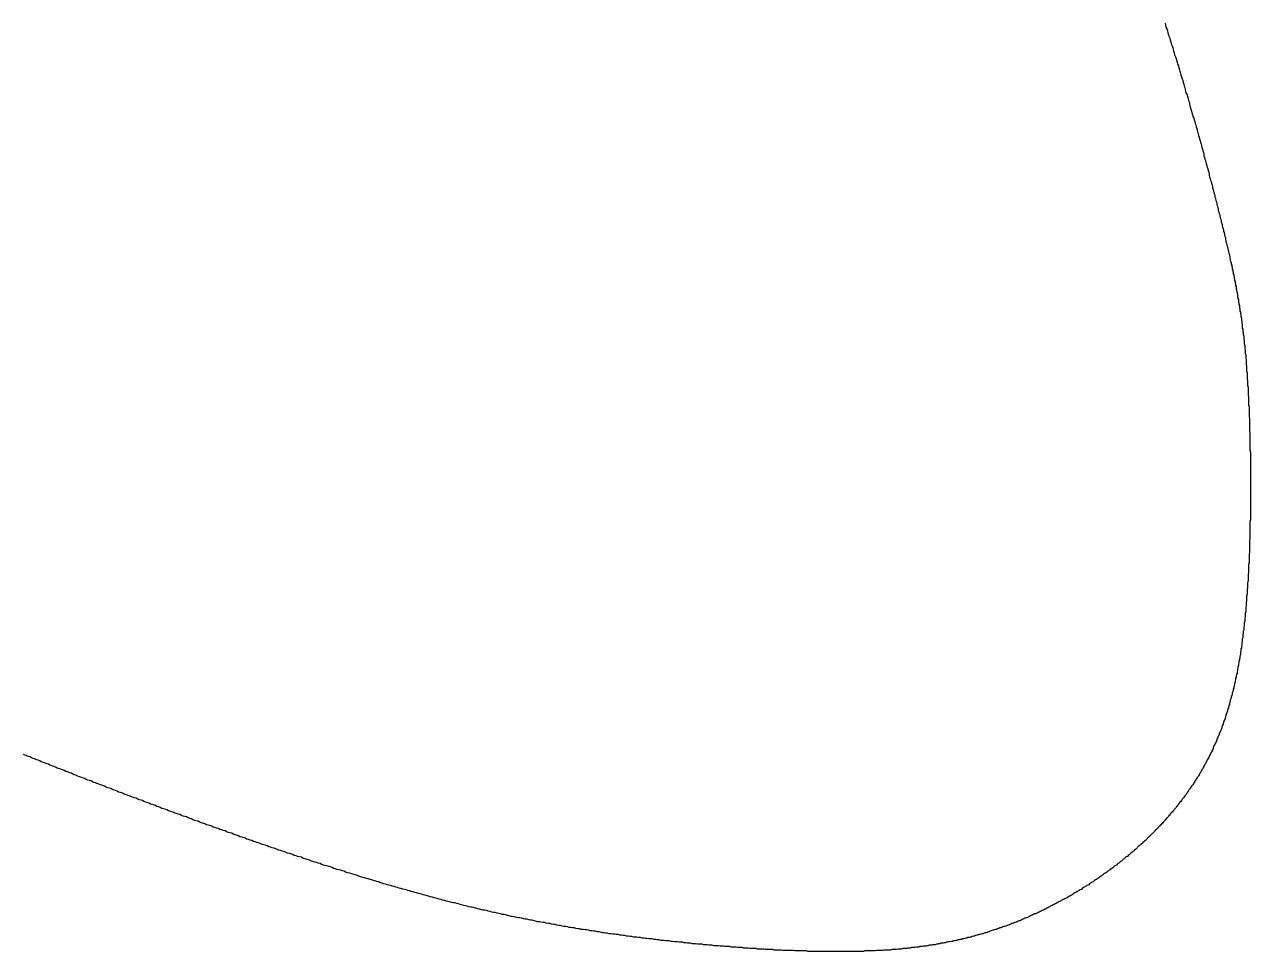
# Model space of a CAD drawing. Header units: millimetres. Extents: x 111 to 2999, y 81 to 1941.
# Drawn here: x 1032.48 to 1058.02, y 560.44 to 579.75 of the extents above; entities that cross this region are included whole.
import ezdxf

# ---------------------------------------------------------------- set-up
doc = ezdxf.new("R2010")
doc.units = ezdxf.units.MM

msp = doc.modelspace()

# ---------------------------------------------------------------- linework, layer by layer
msp.add_polyline3d([(1056.24, 579.773, 0), (1056.25, 579.733, 0), (1056.26, 579.693, 0), (1056.28, 579.653, 0), (1056.29, 579.613, 0), (1056.3, 579.573, 0), (1056.31, 579.533, 0), (1056.32, 579.503, 0), (1056.34, 579.463, 0), (1056.35, 579.423, 0), (1056.36, 579.383, 0), (1056.37, 579.343, 0), (1056.39, 579.303, 0), (1056.4, 579.263, 0), (1056.41, 579.233, 0), (1056.42, 579.193, 0), (1056.43, 579.153, 0), (1056.44, 579.113, 0), (1056.46, 579.073, 0), (1056.47, 579.033, 0), (1056.48, 579.003, 0), (1056.49, 578.963, 0), (1056.5, 578.923, 0), (1056.52, 578.883, 0), (1056.53, 578.843, 0), (1056.54, 578.803, 0), (1056.55, 578.773, 0), (1056.56, 578.733, 0), (1056.57, 578.693, 0), (1056.58, 578.653, 0), (1056.6, 578.613, 0), (1056.61, 578.583, 0), (1056.62, 578.543, 0), (1056.63, 578.503, 0), (1056.64, 578.463, 0), (1056.65, 578.433, 0), (1056.66, 578.393, 0), (1056.67, 578.353, 0), (1056.68, 578.313, 0), (1056.7, 578.283, 0), (1056.71, 578.243, 0), (1056.72, 578.203, 0), (1056.73, 578.163, 0), (1056.74, 578.133, 0), (1056.75, 578.093, 0), (1056.76, 578.053, 0), (1056.77, 578.013, 0), (1056.78, 577.983, 0), (1056.79, 577.943, 0), (1056.8, 577.903, 0), (1056.81, 577.873, 0), (1056.82, 577.833, 0), (1056.84, 577.793, 0), (1056.85, 577.763, 0), (1056.86, 577.723, 0), (1056.87, 577.683, 0), (1056.88, 577.653, 0), (1056.89, 577.613, 0), (1056.9, 577.583, 0), (1056.91, 577.543, 0), (1056.92, 577.503, 0), (1056.93, 577.473, 0), (1056.94, 577.433, 0), (1056.95, 577.403, 0), (1056.96, 577.363, 0), (1056.97, 577.323, 0), (1056.98, 577.293, 0), (1056.99, 577.253, 0), (1057, 577.223, 0), (1057.01, 577.183, 0), (1057.02, 577.153, 0), (1057.03, 577.113, 0), (1057.04, 577.083, 0), (1057.05, 577.043, 0), (1057.05, 577.013, 0), (1057.06, 576.973, 0), (1057.07, 576.943, 0), (1057.08, 576.913, 0), (1057.09, 576.873, 0), (1057.1, 576.843, 0), (1057.11, 576.803, 0), (1057.12, 576.773, 0), (1057.13, 576.743, 0), (1057.14, 576.703, 0), (1057.15, 576.673, 0), (1057.16, 576.633, 0), (1057.16, 576.603, 0), (1057.17, 576.573, 0), (1057.18, 576.533, 0), (1057.19, 576.503, 0), (1057.2, 576.473, 0), (1057.21, 576.443, 0), (1057.22, 576.403, 0), (1057.23, 576.373, 0), (1057.23, 576.343, 0), (1057.24, 576.313, 0), (1057.25, 576.273, 0), (1057.26, 576.243, 0), (1057.27, 576.213, 0), (1057.28, 576.183, 0), (1057.28, 576.153, 0), (1057.29, 576.123, 0), (1057.3, 576.083, 0), (1057.31, 576.053, 0), (1057.32, 576.023, 0), (1057.32, 575.993, 0), (1057.33, 575.963, 0), (1057.34, 575.933, 0), (1057.35, 575.903, 0), (1057.35, 575.873, 0), (1057.36, 575.843, 0), (1057.37, 575.813, 0), (1057.38, 575.783, 0), (1057.38, 575.753, 0), (1057.39, 575.723, 0), (1057.4, 575.693, 0), (1057.41, 575.663, 0), (1057.41, 575.633, 0), (1057.42, 575.603, 0), (1057.43, 575.583, 0), (1057.43, 575.553, 0), (1057.44, 575.523, 0), (1057.45, 575.493, 0), (1057.46, 575.463, 0), (1057.46, 575.433, 0), (1057.47, 575.413, 0), (1057.48, 575.383, 0), (1057.48, 575.353, 0), (1057.49, 575.323, 0), (1057.5, 575.303, 0), (1057.5, 575.273, 0), (1057.51, 575.243, 0), (1057.51, 575.223, 0), (1057.52, 575.193, 0), (1057.53, 575.163, 0), (1057.53, 575.143, 0), (1057.54, 575.113, 0), (1057.55, 575.083, 0), (1057.55, 575.063, 0), (1057.56, 575.033, 0), (1057.56, 575.013, 0), (1057.57, 574.983, 0), (1057.58, 574.953, 0), (1057.58, 574.933, 0), (1057.59, 574.903, 0), (1057.59, 574.883, 0), (1057.6, 574.853, 0), (1057.6, 574.833, 0), (1057.61, 574.803, 0), (1057.62, 574.783, 0), (1057.62, 574.753, 0), (1057.63, 574.733, 0), (1057.63, 574.703, 0), (1057.64, 574.683, 0), (1057.64, 574.653, 0), (1057.65, 574.633, 0), (1057.65, 574.603, 0), (1057.66, 574.583, 0), (1057.66, 574.553, 0), (1057.67, 574.533, 0), (1057.67, 574.513, 0), (1057.68, 574.483, 0), (1057.68, 574.463, 0), (1057.69, 574.433, 0), (1057.69, 574.413, 0), (1057.7, 574.393, 0), (1057.7, 574.363, 0), (1057.71, 574.343, 0), (1057.71, 574.313, 0), (1057.72, 574.293, 0), (1057.72, 574.273, 0), (1057.72, 574.243, 0), (1057.73, 574.223, 0), (1057.73, 574.203, 0), (1057.74, 574.173, 0), (1057.74, 574.153, 0), (1057.75, 574.133, 0), (1057.75, 574.103, 0), (1057.75, 574.083, 0), (1057.76, 574.063, 0), (1057.76, 574.033, 0), (1057.77, 574.013, 0), (1057.77, 573.983, 0), (1057.77, 573.963, 0), (1057.78, 573.943, 0), (1057.78, 573.913, 0), (1057.79, 573.893, 0), (1057.79, 573.873, 0), (1057.79, 573.843, 0), (1057.8, 573.823, 0), (1057.8, 573.803, 0), (1057.8, 573.773, 0), (1057.81, 573.753, 0), (1057.81, 573.733, 0), (1057.82, 573.703, 0), (1057.82, 573.683, 0), (1057.82, 573.663, 0), (1057.83, 573.633, 0), (1057.83, 573.613, 0), (1057.83, 573.593, 0), (1057.84, 573.563, 0), (1057.84, 573.543, 0), (1057.84, 573.523, 0), (1057.85, 573.493, 0), (1057.85, 573.473, 0), (1057.85, 573.453, 0), (1057.85, 573.423, 0), (1057.86, 573.403, 0), (1057.86, 573.373, 0), (1057.86, 573.353, 0), (1057.87, 573.333, 0), (1057.87, 573.303, 0), (1057.87, 573.283, 0), (1057.88, 573.263, 0), (1057.88, 573.233, 0), (1057.88, 573.213, 0), (1057.88, 573.183, 0), (1057.89, 573.163, 0), (1057.89, 573.133, 0), (1057.89, 573.113, 0), (1057.89, 573.093, 0), (1057.9, 573.063, 0), (1057.9, 573.043, 0), (1057.9, 573.013, 0), (1057.9, 572.993, 0), (1057.91, 572.963, 0), (1057.91, 572.943, 0), (1057.91, 572.913, 0), (1057.91, 572.893, 0), (1057.92, 572.863, 0), (1057.92, 572.843, 0), (1057.92, 572.813, 0), (1057.92, 572.793, 0), (1057.93, 572.763, 0), (1057.93, 572.733, 0), (1057.93, 572.713, 0), (1057.93, 572.683, 0), (1057.93, 572.663, 0), (1057.94, 572.633, 0), (1057.94, 572.603, 0), (1057.94, 572.583, 0), (1057.94, 572.553, 0), (1057.94, 572.523, 0), (1057.95, 572.503, 0), (1057.95, 572.473, 0), (1057.95, 572.443, 0), (1057.95, 572.423, 0), (1057.95, 572.393, 0), (1057.95, 572.363, 0), (1057.96, 572.343, 0), (1057.96, 572.313, 0), (1057.96, 572.283, 0), (1057.96, 572.253, 0), (1057.96, 572.223, 0), (1057.97, 572.203, 0), (1057.97, 572.173, 0), (1057.97, 572.143, 0), (1057.97, 572.113, 0), (1057.97, 572.083, 0), (1057.97, 572.053, 0), (1057.97, 572.023, 0), (1057.98, 571.993, 0), (1057.98, 571.963, 0), (1057.98, 571.943, 0), (1057.98, 571.913, 0), (1057.98, 571.883, 0), (1057.98, 571.853, 0), (1057.98, 571.823, 0), (1057.99, 571.783, 0), (1057.99, 571.753, 0), (1057.99, 571.723, 0), (1057.99, 571.693, 0), (1057.99, 571.663, 0), (1057.99, 571.633, 0), (1057.99, 571.603, 0), (1057.99, 571.573, 0), (1058, 571.543, 0), (1058, 571.503, 0), (1058, 571.473, 0), (1058, 571.443, 0), (1058, 571.413, 0), (1058, 571.383, 0), (1058, 571.343, 0), (1058, 571.313, 0), (1058, 571.283, 0), (1058.01, 571.253, 0), (1058.01, 571.213, 0), (1058.01, 571.183, 0), (1058.01, 571.153, 0), (1058.01, 571.113, 0), (1058.01, 571.083, 0), (1058.01, 571.053, 0), (1058.01, 571.013, 0), (1058.01, 570.983, 0), (1058.01, 570.953, 0), (1058.01, 570.913, 0), (1058.01, 570.883, 0), (1058.02, 570.843, 0), (1058.02, 570.813, 0), (1058.02, 570.783, 0), (1058.02, 570.743, 0), (1058.02, 570.713, 0), (1058.02, 570.673, 0), (1058.02, 570.643, 0), (1058.02, 570.603, 0), (1058.02, 570.573, 0), (1058.02, 570.533, 0), (1058.02, 570.503, 0), (1058.02, 570.463, 0), (1058.02, 570.433, 0), (1058.02, 570.393, 0), (1058.02, 570.363, 0), (1058.02, 570.323, 0), (1058.02, 570.293, 0), (1058.02, 570.253, 0), (1058.02, 570.223, 0), (1058.02, 570.183, 0), (1058.02, 570.153, 0), (1058.02, 570.113, 0), (1058.02, 570.083, 0), (1058.02, 570.043, 0), (1058.02, 570.003, 0), (1058.02, 569.973, 0), (1058.02, 569.933, 0), (1058.02, 569.903, 0), (1058.02, 569.863, 0), (1058.02, 569.833, 0), (1058.02, 569.793, 0), (1058.02, 569.753, 0), (1058.02, 569.723, 0), (1058.02, 569.683, 0), (1058.02, 569.653, 0), (1058.02, 569.613, 0), (1058.02, 569.573, 0), (1058.02, 569.543, 0), (1058.02, 569.503, 0), (1058.02, 569.473, 0), (1058.02, 569.433, 0), (1058.01, 569.393, 0), (1058.01, 569.363, 0), (1058.01, 569.323, 0), (1058.01, 569.293, 0), (1058.01, 569.253, 0), (1058.01, 569.213, 0), (1058.01, 569.183, 0), (1058.01, 569.143, 0), (1058.01, 569.113, 0), (1058.01, 569.073, 0), (1058.01, 569.043, 0), (1058, 569.003, 0), (1058, 568.963, 0), (1058, 568.933, 0), (1058, 568.893, 0), (1058, 568.863, 0), (1058, 568.823, 0), (1058, 568.783, 0), (1058, 568.753, 0), (1057.99, 568.713, 0), (1057.99, 568.683, 0), (1057.99, 568.643, 0), (1057.99, 568.613, 0), (1057.99, 568.573, 0), (1057.99, 568.543, 0), (1057.98, 568.503, 0), (1057.98, 568.473, 0), (1057.98, 568.433, 0), (1057.98, 568.403, 0), (1057.98, 568.363, 0), (1057.98, 568.333, 0), (1057.97, 568.293, 0), (1057.97, 568.263, 0), (1057.97, 568.223, 0), (1057.97, 568.193, 0), (1057.97, 568.153, 0), (1057.96, 568.123, 0), (1057.96, 568.083, 0), (1057.96, 568.053, 0), (1057.96, 568.013, 0), (1057.95, 567.983, 0), (1057.95, 567.953, 0), (1057.95, 567.913, 0), (1057.95, 567.883, 0), (1057.94, 567.843, 0), (1057.94, 567.813, 0), (1057.94, 567.783, 0), (1057.94, 567.743, 0), (1057.93, 567.713, 0), (1057.93, 567.683, 0), (1057.93, 567.643, 0), (1057.92, 567.613, 0), (1057.92, 567.583, 0), (1057.92, 567.543, 0), (1057.92, 567.513, 0), (1057.91, 567.483, 0), (1057.91, 567.453, 0), (1057.91, 567.413, 0), (1057.9, 567.383, 0), (1057.9, 567.353, 0), (1057.9, 567.323, 0), (1057.89, 567.283, 0), (1057.89, 567.253, 0), (1057.89, 567.223, 0), (1057.88, 567.193, 0), (1057.88, 567.163, 0), (1057.88, 567.133, 0), (1057.87, 567.103, 0), (1057.87, 567.073, 0), (1057.86, 567.033, 0), (1057.86, 567.003, 0), (1057.86, 566.973, 0), (1057.85, 566.943, 0), (1057.85, 566.913, 0), (1057.84, 566.883, 0), (1057.84, 566.853, 0), (1057.84, 566.823, 0), (1057.83, 566.793, 0), (1057.83, 566.763, 0), (1057.82, 566.743, 0), (1057.82, 566.713, 0), (1057.81, 566.683, 0), (1057.81, 566.653, 0), (1057.81, 566.623, 0), (1057.8, 566.593, 0), (1057.8, 566.563, 0), (1057.79, 566.533, 0), (1057.79, 566.513, 0), (1057.78, 566.483, 0), (1057.78, 566.453, 0), (1057.77, 566.423, 0), (1057.77, 566.403, 0), (1057.76, 566.373, 0), (1057.76, 566.343, 0), (1057.75, 566.313, 0), (1057.75, 566.293, 0), (1057.74, 566.263, 0), (1057.74, 566.233, 0), (1057.73, 566.213, 0), (1057.72, 566.183, 0), (1057.72, 566.153, 0), (1057.71, 566.133, 0), (1057.71, 566.103, 0), (1057.7, 566.073, 0), (1057.7, 566.053, 0), (1057.69, 566.023, 0), (1057.69, 566.003, 0), (1057.68, 565.973, 0), (1057.67, 565.953, 0), (1057.67, 565.923, 0), (1057.66, 565.903, 0), (1057.66, 565.873, 0), (1057.65, 565.853, 0), (1057.64, 565.823, 0), (1057.64, 565.803, 0), (1057.63, 565.773, 0), (1057.62, 565.753, 0), (1057.62, 565.723, 0), (1057.61, 565.703, 0), (1057.6, 565.673, 0), (1057.6, 565.653, 0), (1057.59, 565.633, 0), (1057.58, 565.603, 0), (1057.58, 565.583, 0), (1057.57, 565.563, 0), (1057.56, 565.533, 0), (1057.56, 565.513, 0), (1057.55, 565.493, 0), (1057.54, 565.463, 0), (1057.54, 565.443, 0), (1057.53, 565.423, 0), (1057.52, 565.393, 0), (1057.51, 565.373, 0), (1057.51, 565.353, 0), (1057.5, 565.333, 0), (1057.49, 565.303, 0), (1057.49, 565.283, 0), (1057.48, 565.263, 0), (1057.47, 565.243, 0), (1057.46, 565.223, 0), (1057.45, 565.193, 0), (1057.45, 565.173, 0), (1057.44, 565.153, 0), (1057.43, 565.133, 0), (1057.42, 565.113, 0), (1057.42, 565.093, 0), (1057.41, 565.063, 0), (1057.4, 565.043, 0), (1057.39, 565.023, 0), (1057.38, 565.003, 0), (1057.37, 564.983, 0), (1057.37, 564.963, 0), (1057.36, 564.943, 0), (1057.35, 564.923, 0), (1057.34, 564.903, 0), (1057.33, 564.883, 0), (1057.32, 564.863, 0), (1057.32, 564.843, 0), (1057.31, 564.823, 0), (1057.3, 564.803, 0), (1057.29, 564.783, 0), (1057.28, 564.763, 0), (1057.27, 564.743, 0), (1057.26, 564.723, 0), (1057.25, 564.703, 0), (1057.24, 564.683, 0), (1057.24, 564.663, 0), (1057.23, 564.643, 0), (1057.22, 564.623, 0), (1057.21, 564.603, 0), (1057.2, 564.583, 0), (1057.19, 564.563, 0), (1057.18, 564.543, 0), (1057.17, 564.523, 0), (1057.16, 564.503, 0), (1057.15, 564.483, 0), (1057.14, 564.463, 0), (1057.13, 564.453, 0), (1057.12, 564.433, 0), (1057.11, 564.413, 0), (1057.1, 564.393, 0), (1057.09, 564.373, 0), (1057.08, 564.353, 0), (1057.07, 564.333, 0), (1057.06, 564.323, 0), (1057.05, 564.303, 0), (1057.04, 564.283, 0), (1057.03, 564.263, 0), (1057.02, 564.243, 0), (1057.01, 564.233, 0), (1057, 564.213, 0), (1056.99, 564.193, 0), (1056.98, 564.173, 0), (1056.97, 564.153, 0), (1056.96, 564.143, 0), (1056.95, 564.123, 0), (1056.94, 564.103, 0), (1056.93, 564.083, 0), (1056.92, 564.073, 0), (1056.9, 564.053, 0), (1056.89, 564.033, 0), (1056.88, 564.013, 0), (1056.87, 564.003, 0), (1056.86, 563.983, 0), (1056.85, 563.963, 0), (1056.84, 563.953, 0), (1056.83, 563.933, 0), (1056.82, 563.913, 0), (1056.8, 563.893, 0), (1056.79, 563.883, 0), (1056.78, 563.863, 0), (1056.77, 563.843, 0), (1056.76, 563.833, 0), (1056.75, 563.813, 0), (1056.73, 563.793, 0), (1056.72, 563.783, 0), (1056.71, 563.763, 0), (1056.7, 563.743, 0), (1056.69, 563.733, 0), (1056.68, 563.713, 0), (1056.66, 563.693, 0), (1056.65, 563.683, 0), (1056.64, 563.663, 0), (1056.63, 563.643, 0), (1056.62, 563.633, 0), (1056.6, 563.613, 0), (1056.59, 563.603, 0), (1056.58, 563.583, 0), (1056.57, 563.563, 0), (1056.55, 563.553, 0), (1056.54, 563.533, 0), (1056.53, 563.523, 0), (1056.52, 563.503, 0), (1056.5, 563.483, 0), (1056.49, 563.473, 0), (1056.48, 563.453, 0), (1056.47, 563.443, 0), (1056.45, 563.423, 0), (1056.44, 563.403, 0), (1056.43, 563.393, 0), (1056.41, 563.373, 0), (1056.4, 563.363, 0), (1056.39, 563.343, 0), (1056.37, 563.333, 0), (1056.36, 563.313, 0), (1056.35, 563.303, 0), (1056.33, 563.283, 0), (1056.32, 563.273, 0), (1056.31, 563.253, 0), (1056.29, 563.233, 0), (1056.28, 563.223, 0), (1056.27, 563.203, 0), (1056.25, 563.193, 0), (1056.24, 563.173, 0), (1056.23, 563.163, 0), (1056.21, 563.143, 0), (1056.2, 563.133, 0), (1056.19, 563.113, 0), (1056.17, 563.103, 0), (1056.16, 563.083, 0), (1056.14, 563.073, 0), (1056.13, 563.053, 0), (1056.12, 563.043, 0), (1056.1, 563.023, 0), (1056.09, 563.013, 0), (1056.07, 562.993, 0), (1056.06, 562.983, 0), (1056.04, 562.973, 0), (1056.03, 562.953, 0), (1056.02, 562.943, 0), (1056, 562.923, 0), (1055.99, 562.913, 0), (1055.97, 562.893, 0), (1055.96, 562.883, 0), (1055.94, 562.863, 0), (1055.93, 562.853, 0), (1055.91, 562.843, 0), (1055.9, 562.823, 0), (1055.89, 562.813, 0), (1055.87, 562.793, 0), (1055.86, 562.783, 0), (1055.84, 562.763, 0), (1055.83, 562.753, 0), (1055.81, 562.743, 0), (1055.8, 562.723, 0), (1055.78, 562.713, 0), (1055.77, 562.693, 0), (1055.75, 562.683, 0), (1055.74, 562.673, 0), (1055.72, 562.653, 0), (1055.7, 562.643, 0), (1055.69, 562.633, 0), (1055.67, 562.613, 0), (1055.66, 562.603, 0), (1055.64, 562.583, 0), (1055.63, 562.573, 0), (1055.61, 562.563, 0), (1055.6, 562.543, 0), (1055.58, 562.533, 0), (1055.57, 562.523, 0), (1055.55, 562.503, 0), (1055.53, 562.493, 0), (1055.52, 562.483, 0), (1055.5, 562.463, 0), (1055.49, 562.453, 0), (1055.47, 562.443, 0), (1055.46, 562.423, 0), (1055.44, 562.413, 0), (1055.42, 562.403, 0), (1055.41, 562.393, 0), (1055.39, 562.373, 0), (1055.37, 562.363, 0), (1055.36, 562.353, 0), (1055.34, 562.333, 0), (1055.33, 562.323, 0), (1055.31, 562.313, 0), (1055.29, 562.293, 0), (1055.28, 562.283, 0), (1055.26, 562.273, 0), (1055.24, 562.263, 0), (1055.23, 562.243, 0), (1055.21, 562.233, 0), (1055.2, 562.223, 0), (1055.18, 562.213, 0), (1055.16, 562.193, 0), (1055.15, 562.183, 0), (1055.13, 562.173, 0), (1055.11, 562.163, 0), (1055.1, 562.143, 0), (1055.08, 562.133, 0), (1055.06, 562.123, 0), (1055.05, 562.113, 0), (1055.03, 562.093, 0), (1055.01, 562.083, 0), (1054.99, 562.073, 0), (1054.98, 562.063, 0), (1054.96, 562.053, 0), (1054.94, 562.033, 0), (1054.93, 562.023, 0), (1054.91, 562.013, 0), (1054.89, 562.003, 0), (1054.88, 561.993, 0), (1054.86, 561.973, 0), (1054.84, 561.963, 0), (1054.82, 561.953, 0), (1054.81, 561.943, 0), (1054.79, 561.933, 0), (1054.77, 561.923, 0), (1054.75, 561.903, 0), (1054.74, 561.893, 0), (1054.72, 561.883, 0), (1054.7, 561.873, 0), (1054.68, 561.863, 0), (1054.67, 561.853, 0), (1054.65, 561.833, 0), (1054.63, 561.823, 0), (1054.61, 561.813, 0), (1054.6, 561.803, 0), (1054.58, 561.793, 0), (1054.56, 561.783, 0), (1054.54, 561.773, 0), (1054.52, 561.763, 0), (1054.51, 561.743, 0), (1054.49, 561.733, 0), (1054.47, 561.723, 0), (1054.45, 561.713, 0), (1054.43, 561.703, 0), (1054.42, 561.693, 0), (1054.4, 561.683, 0), (1054.38, 561.673, 0), (1054.36, 561.663, 0), (1054.34, 561.653, 0), (1054.32, 561.633, 0), (1054.31, 561.623, 0), (1054.29, 561.613, 0), (1054.27, 561.603, 0), (1054.25, 561.593, 0), (1054.23, 561.583, 0), (1054.21, 561.573, 0), (1054.2, 561.563, 0), (1054.18, 561.553, 0), (1054.16, 561.543, 0), (1054.14, 561.533, 0), (1054.12, 561.523, 0), (1054.1, 561.513, 0), (1054.08, 561.503, 0), (1054.06, 561.493, 0), (1054.05, 561.483, 0), (1054.03, 561.473, 0), (1054.01, 561.463, 0), (1053.99, 561.453, 0), (1053.97, 561.443, 0), (1053.95, 561.433, 0), (1053.93, 561.423, 0), (1053.91, 561.413, 0), (1053.89, 561.403, 0), (1053.87, 561.393, 0), (1053.85, 561.383, 0), (1053.84, 561.373, 0), (1053.82, 561.363, 0), (1053.8, 561.353, 0), (1053.78, 561.343, 0), (1053.76, 561.333, 0), (1053.74, 561.323, 0), (1053.72, 561.313, 0), (1053.7, 561.303, 0), (1053.68, 561.293, 0), (1053.66, 561.283, 0), (1053.64, 561.273, 0), (1053.62, 561.263, 0), (1053.6, 561.253, 0), (1053.58, 561.243, 0), (1053.56, 561.233, 0), (1053.54, 561.223, 0), (1053.52, 561.223, 0), (1053.5, 561.213, 0), (1053.48, 561.203, 0), (1053.46, 561.193, 0), (1053.44, 561.183, 0), (1053.42, 561.173, 0), (1053.4, 561.163, 0), (1053.38, 561.153, 0), (1053.36, 561.143, 0), (1053.34, 561.143, 0), (1053.32, 561.133, 0), (1053.3, 561.123, 0), (1053.28, 561.113, 0), (1053.26, 561.103, 0), (1053.24, 561.093, 0), (1053.22, 561.083, 0), (1053.2, 561.083, 0), (1053.18, 561.073, 0), (1053.16, 561.063, 0), (1053.14, 561.053, 0), (1053.11, 561.043, 0), (1053.09, 561.033, 0), (1053.07, 561.033, 0), (1053.05, 561.023, 0), (1053.03, 561.013, 0), (1053.01, 561.003, 0), (1052.99, 560.993, 0), (1052.97, 560.993, 0), (1052.95, 560.983, 0), (1052.93, 560.973, 0), (1052.9, 560.963, 0), (1052.88, 560.963, 0), (1052.86, 560.953, 0), (1052.84, 560.943, 0), (1052.82, 560.933, 0), (1052.8, 560.933, 0), (1052.78, 560.923, 0), (1052.75, 560.913, 0), (1052.73, 560.903, 0), (1052.71, 560.903, 0), (1052.69, 560.893, 0), (1052.67, 560.883, 0), (1052.65, 560.883, 0), (1052.62, 560.873, 0), (1052.6, 560.863, 0), (1052.58, 560.853, 0), (1052.56, 560.853, 0), (1052.54, 560.843, 0), (1052.52, 560.833, 0), (1052.49, 560.833, 0), (1052.47, 560.823, 0), (1052.45, 560.813, 0), (1052.43, 560.813, 0), (1052.4, 560.803, 0), (1052.38, 560.793, 0), (1052.36, 560.793, 0), (1052.34, 560.783, 0), (1052.31, 560.783, 0), (1052.29, 560.773, 0), (1052.27, 560.763, 0), (1052.25, 560.763, 0), (1052.22, 560.753, 0), (1052.2, 560.743, 0), (1052.18, 560.743, 0), (1052.16, 560.733, 0), (1052.13, 560.733, 0), (1052.11, 560.723, 0), (1052.09, 560.723, 0), (1052.06, 560.713, 0), (1052.04, 560.703, 0), (1052.02, 560.703, 0), (1052, 560.693, 0), (1051.97, 560.693, 0), (1051.95, 560.683, 0), (1051.93, 560.683, 0), (1051.9, 560.673, 0), (1051.88, 560.673, 0), (1051.86, 560.663, 0), (1051.83, 560.663, 0), (1051.81, 560.653, 0), (1051.79, 560.653, 0), (1051.76, 560.643, 0), (1051.74, 560.643, 0), (1051.71, 560.633, 0), (1051.69, 560.633, 0), (1051.67, 560.623, 0), (1051.64, 560.623, 0), (1051.62, 560.613, 0), (1051.6, 560.613, 0), (1051.57, 560.613, 0), (1051.55, 560.603, 0), (1051.52, 560.603, 0), (1051.5, 560.593, 0), (1051.48, 560.593, 0), (1051.45, 560.583, 0), (1051.43, 560.583, 0), (1051.4, 560.583, 0), (1051.38, 560.573, 0), (1051.35, 560.573, 0), (1051.33, 560.573, 0), (1051.3, 560.563, 0), (1051.28, 560.563, 0), (1051.26, 560.553, 0), (1051.23, 560.553, 0), (1051.21, 560.553, 0), (1051.18, 560.543, 0), (1051.16, 560.543, 0), (1051.13, 560.543, 0), (1051.11, 560.533, 0), (1051.08, 560.533, 0), (1051.06, 560.533, 0), (1051.03, 560.523, 0), (1051.01, 560.523, 0), (1050.98, 560.523, 0), (1050.96, 560.523, 0), (1050.93, 560.513, 0), (1050.91, 560.513, 0), (1050.88, 560.513, 0), (1050.86, 560.503, 0), (1050.83, 560.503, 0), (1050.8, 560.503, 0), (1050.78, 560.503, 0), (1050.75, 560.493, 0), (1050.73, 560.493, 0), (1050.7, 560.493, 0), (1050.68, 560.493, 0), (1050.65, 560.483, 0), (1050.62, 560.483, 0), (1050.6, 560.483, 0), (1050.57, 560.483, 0), (1050.55, 560.483, 0), (1050.52, 560.473, 0), (1050.49, 560.473, 0), (1050.47, 560.473, 0), (1050.44, 560.473, 0), (1050.42, 560.473, 0), (1050.39, 560.473, 0), (1050.36, 560.463, 0), (1050.34, 560.463, 0), (1050.31, 560.463, 0), (1050.28, 560.463, 0), (1050.26, 560.463, 0), (1050.23, 560.463, 0), (1050.2, 560.453, 0), (1050.18, 560.453, 0), (1050.15, 560.453, 0), (1050.12, 560.453, 0), (1050.1, 560.453, 0), (1050.07, 560.453, 0), (1050.04, 560.453, 0), (1050.02, 560.453, 0), (1049.99, 560.453, 0), (1049.96, 560.443, 0), (1049.93, 560.443, 0), (1049.91, 560.443, 0), (1049.88, 560.443, 0), (1049.85, 560.443, 0), (1049.82, 560.443, 0), (1049.8, 560.443, 0), (1049.77, 560.443, 0), (1049.74, 560.443, 0), (1049.71, 560.443, 0), (1049.69, 560.443, 0), (1049.66, 560.443, 0), (1049.63, 560.443, 0), (1049.6, 560.443, 0), (1049.57, 560.443, 0), (1049.55, 560.443, 0), (1049.52, 560.443, 0), (1049.49, 560.443, 0), (1049.46, 560.443, 0), (1049.43, 560.443, 0), (1049.4, 560.443, 0), (1049.38, 560.443, 0), (1049.35, 560.443, 0), (1049.32, 560.443, 0), (1049.29, 560.443, 0), (1049.26, 560.443, 0), (1049.23, 560.443, 0), (1049.2, 560.443, 0), (1049.18, 560.443, 0), (1049.15, 560.443, 0), (1049.12, 560.443, 0), (1049.09, 560.443, 0), (1049.06, 560.443, 0), (1049.03, 560.443, 0), (1049, 560.443, 0), (1048.97, 560.443, 0), (1048.94, 560.443, 0), (1048.91, 560.443, 0), (1048.88, 560.443, 0), (1048.86, 560.443, 0), (1048.83, 560.443, 0), (1048.8, 560.443, 0), (1048.77, 560.453, 0), (1048.74, 560.453, 0), (1048.71, 560.453, 0), (1048.68, 560.453, 0), (1048.65, 560.453, 0), (1048.62, 560.453, 0), (1048.59, 560.453, 0), (1048.56, 560.453, 0), (1048.53, 560.453, 0), (1048.5, 560.463, 0), (1048.47, 560.463, 0), (1048.44, 560.463, 0), (1048.41, 560.463, 0), (1048.38, 560.463, 0), (1048.34, 560.463, 0), (1048.31, 560.463, 0), (1048.28, 560.463, 0), (1048.25, 560.473, 0), (1048.22, 560.473, 0), (1048.19, 560.473, 0), (1048.16, 560.473, 0), (1048.13, 560.473, 0), (1048.1, 560.473, 0), (1048.07, 560.483, 0), (1048.04, 560.483, 0), (1048, 560.483, 0), (1047.97, 560.483, 0), (1047.94, 560.483, 0), (1047.91, 560.483, 0), (1047.88, 560.493, 0), (1047.85, 560.493, 0), (1047.82, 560.493, 0), (1047.78, 560.493, 0), (1047.75, 560.493, 0), (1047.72, 560.503, 0), (1047.69, 560.503, 0), (1047.66, 560.503, 0), (1047.62, 560.503, 0), (1047.59, 560.503, 0), (1047.56, 560.513, 0), (1047.53, 560.513, 0), (1047.5, 560.513, 0), (1047.46, 560.513, 0), (1047.43, 560.523, 0), (1047.4, 560.523, 0), (1047.37, 560.523, 0), (1047.33, 560.523, 0), (1047.3, 560.533, 0), (1047.27, 560.533, 0), (1047.24, 560.533, 0), (1047.2, 560.533, 0), (1047.17, 560.543, 0), (1047.14, 560.543, 0), (1047.1, 560.543, 0), (1047.07, 560.543, 0), (1047.04, 560.553, 0), (1047, 560.553, 0), (1046.97, 560.553, 0), (1046.94, 560.563, 0), (1046.9, 560.563, 0), (1046.87, 560.563, 0), (1046.84, 560.563, 0), (1046.8, 560.573, 0), (1046.77, 560.573, 0), (1046.74, 560.573, 0), (1046.7, 560.583, 0), (1046.67, 560.583, 0), (1046.63, 560.583, 0), (1046.6, 560.593, 0), (1046.57, 560.593, 0), (1046.53, 560.593, 0), (1046.5, 560.593, 0), (1046.46, 560.603, 0), (1046.43, 560.603, 0), (1046.4, 560.603, 0), (1046.36, 560.613, 0), (1046.33, 560.613, 0), (1046.29, 560.613, 0), (1046.26, 560.623, 0), (1046.22, 560.623, 0), (1046.19, 560.633, 0), (1046.15, 560.633, 0), (1046.12, 560.633, 0), (1046.08, 560.643, 0), (1046.05, 560.643, 0), (1046.02, 560.643, 0), (1045.98, 560.653, 0), (1045.95, 560.653, 0), (1045.91, 560.663, 0), (1045.88, 560.663, 0), (1045.84, 560.663, 0), (1045.81, 560.673, 0), (1045.77, 560.673, 0), (1045.74, 560.673, 0), (1045.7, 560.683, 0), (1045.66, 560.683, 0), (1045.63, 560.693, 0), (1045.59, 560.693, 0), (1045.56, 560.703, 0), (1045.52, 560.703, 0), (1045.49, 560.703, 0), (1045.45, 560.713, 0), (1045.42, 560.713, 0), (1045.38, 560.723, 0), (1045.35, 560.723, 0), (1045.31, 560.733, 0), (1045.27, 560.733, 0), (1045.24, 560.743, 0), (1045.2, 560.743, 0), (1045.17, 560.743, 0), (1045.13, 560.753, 0), (1045.1, 560.753, 0), (1045.06, 560.763, 0), (1045.02, 560.763, 0), (1044.99, 560.773, 0), (1044.95, 560.773, 0), (1044.92, 560.783, 0), (1044.88, 560.783, 0), (1044.85, 560.793, 0), (1044.81, 560.793, 0), (1044.77, 560.803, 0), (1044.74, 560.803, 0), (1044.7, 560.813, 0), (1044.66, 560.813, 0), (1044.63, 560.823, 0), (1044.59, 560.823, 0), (1044.56, 560.833, 0), (1044.52, 560.833, 0), (1044.48, 560.843, 0), (1044.45, 560.853, 0), (1044.41, 560.853, 0), (1044.37, 560.863, 0), (1044.34, 560.863, 0), (1044.3, 560.873, 0), (1044.27, 560.873, 0), (1044.23, 560.883, 0), (1044.19, 560.893, 0), (1044.16, 560.893, 0), (1044.12, 560.903, 0), (1044.08, 560.903, 0), (1044.05, 560.913, 0), (1044.01, 560.913, 0), (1043.97, 560.923, 0), (1043.94, 560.933, 0), (1043.9, 560.933, 0), (1043.86, 560.943, 0), (1043.83, 560.943, 0), (1043.79, 560.953, 0), (1043.76, 560.963, 0), (1043.72, 560.963, 0), (1043.68, 560.973, 0), (1043.65, 560.983, 0), (1043.61, 560.983, 0), (1043.57, 560.993, 0), (1043.54, 561.003, 0), (1043.5, 561.003, 0), (1043.46, 561.013, 0), (1043.43, 561.023, 0), (1043.39, 561.023, 0), (1043.35, 561.033, 0), (1043.32, 561.043, 0), (1043.28, 561.043, 0), (1043.24, 561.053, 0), (1043.21, 561.063, 0), (1043.17, 561.063, 0), (1043.13, 561.073, 0), (1043.1, 561.083, 0), (1043.06, 561.093, 0), (1043.02, 561.093, 0), (1042.99, 561.103, 0), (1042.95, 561.113, 0), (1042.91, 561.113, 0), (1042.88, 561.123, 0), (1042.84, 561.133, 0), (1042.8, 561.143, 0), (1042.77, 561.143, 0), (1042.73, 561.153, 0), (1042.69, 561.163, 0), (1042.65, 561.173, 0), (1042.62, 561.173, 0), (1042.58, 561.183, 0), (1042.54, 561.193, 0), (1042.51, 561.203, 0), (1042.47, 561.213, 0), (1042.43, 561.213, 0), (1042.4, 561.223, 0), (1042.36, 561.233, 0), (1042.33, 561.243, 0), (1042.29, 561.253, 0), (1042.25, 561.253, 0), (1042.22, 561.263, 0), (1042.18, 561.273, 0), (1042.14, 561.283, 0), (1042.11, 561.293, 0), (1042.07, 561.303, 0), (1042.03, 561.303, 0), (1042, 561.313, 0), (1041.96, 561.323, 0), (1041.92, 561.333, 0), (1041.89, 561.343, 0), (1041.85, 561.353, 0), (1041.81, 561.363, 0), (1041.78, 561.363, 0), (1041.74, 561.373, 0), (1041.7, 561.383, 0), (1041.67, 561.393, 0), (1041.63, 561.403, 0), (1041.59, 561.413, 0), (1041.56, 561.423, 0), (1041.52, 561.433, 0), (1041.49, 561.443, 0), (1041.45, 561.453, 0), (1041.41, 561.453, 0), (1041.38, 561.463, 0), (1041.34, 561.473, 0), (1041.3, 561.483, 0), (1041.27, 561.493, 0), (1041.23, 561.503, 0), (1041.19, 561.513, 0), (1041.16, 561.523, 0), (1041.12, 561.533, 0), (1041.08, 561.543, 0), (1041.05, 561.553, 0), (1041.01, 561.563, 0), (1040.98, 561.573, 0), (1040.94, 561.583, 0), (1040.9, 561.593, 0), (1040.87, 561.603, 0), (1040.83, 561.613, 0), (1040.79, 561.623, 0), (1040.76, 561.633, 0), (1040.72, 561.643, 0), (1040.69, 561.653, 0), (1040.65, 561.663, 0), (1040.61, 561.673, 0), (1040.58, 561.683, 0), (1040.54, 561.693, 0), (1040.51, 561.703, 0), (1040.47, 561.713, 0), (1040.43, 561.723, 0), (1040.4, 561.733, 0), (1040.36, 561.743, 0), (1040.32, 561.753, 0), (1040.29, 561.763, 0), (1040.25, 561.773, 0), (1040.22, 561.783, 0), (1040.18, 561.793, 0), (1040.14, 561.803, 0), (1040.11, 561.813, 0), (1040.07, 561.823, 0), (1040.04, 561.833, 0), (1040, 561.843, 0), (1039.96, 561.853, 0), (1039.93, 561.863, 0), (1039.89, 561.873, 0), (1039.86, 561.893, 0), (1039.82, 561.903, 0), (1039.78, 561.913, 0), (1039.75, 561.923, 0), (1039.71, 561.933, 0), (1039.68, 561.943, 0), (1039.64, 561.953, 0), (1039.6, 561.963, 0), (1039.57, 561.973, 0), (1039.53, 561.983, 0), (1039.5, 561.993, 0), (1039.46, 562.003, 0), (1039.42, 562.023, 0), (1039.39, 562.033, 0), (1039.35, 562.043, 0), (1039.32, 562.053, 0), (1039.28, 562.063, 0), (1039.25, 562.073, 0), (1039.21, 562.083, 0), (1039.17, 562.093, 0), (1039.14, 562.113, 0), (1039.1, 562.123, 0), (1039.07, 562.133, 0), (1039.03, 562.143, 0), (1038.99, 562.153, 0), (1038.96, 562.163, 0), (1038.92, 562.173, 0), (1038.89, 562.193, 0), (1038.85, 562.203, 0), (1038.82, 562.213, 0), (1038.78, 562.223, 0), (1038.74, 562.233, 0), (1038.71, 562.243, 0), (1038.67, 562.253, 0), (1038.64, 562.273, 0), (1038.6, 562.283, 0), (1038.57, 562.293, 0), (1038.53, 562.303, 0), (1038.49, 562.313, 0), (1038.46, 562.323, 0), (1038.42, 562.343, 0), (1038.39, 562.353, 0), (1038.35, 562.363, 0), (1038.32, 562.373, 0), (1038.28, 562.383, 0), (1038.25, 562.403, 0), (1038.21, 562.413, 0), (1038.17, 562.423, 0), (1038.14, 562.433, 0), (1038.1, 562.443, 0), (1038.07, 562.463, 0), (1038.03, 562.473, 0), (1038, 562.483, 0), (1037.96, 562.493, 0), (1037.93, 562.503, 0), (1037.89, 562.523, 0), (1037.85, 562.533, 0), (1037.82, 562.543, 0), (1037.78, 562.553, 0), (1037.75, 562.563, 0), (1037.71, 562.583, 0), (1037.68, 562.593, 0), (1037.64, 562.603, 0), (1037.61, 562.613, 0), (1037.57, 562.623, 0), (1037.54, 562.643, 0), (1037.5, 562.653, 0), (1037.47, 562.663, 0), (1037.43, 562.673, 0), (1037.39, 562.693, 0), (1037.36, 562.703, 0), (1037.32, 562.713, 0), (1037.29, 562.723, 0), (1037.25, 562.733, 0), (1037.22, 562.753, 0), (1037.18, 562.763, 0), (1037.15, 562.773, 0), (1037.11, 562.783, 0), (1037.08, 562.803, 0), (1037.04, 562.813, 0), (1037.01, 562.823, 0), (1036.97, 562.833, 0), (1036.94, 562.853, 0), (1036.9, 562.863, 0), (1036.87, 562.873, 0), (1036.83, 562.883, 0), (1036.8, 562.903, 0), (1036.76, 562.913, 0), (1036.73, 562.923, 0), (1036.69, 562.933, 0), (1036.66, 562.953, 0), (1036.62, 562.963, 0), (1036.59, 562.973, 0), (1036.55, 562.983, 0), (1036.52, 563.003, 0), (1036.48, 563.013, 0), (1036.45, 563.023, 0), (1036.41, 563.033, 0), (1036.38, 563.053, 0), (1036.34, 563.063, 0), (1036.31, 563.073, 0), (1036.27, 563.083, 0), (1036.24, 563.103, 0), (1036.2, 563.113, 0), (1036.17, 563.123, 0), (1036.13, 563.133, 0), (1036.1, 563.153, 0), (1036.06, 563.163, 0), (1036.03, 563.173, 0), (1035.99, 563.183, 0), (1035.96, 563.203, 0), (1035.93, 563.213, 0), (1035.89, 563.223, 0), (1035.86, 563.243, 0), (1035.82, 563.253, 0), (1035.79, 563.263, 0), (1035.75, 563.273, 0), (1035.72, 563.293, 0), (1035.68, 563.303, 0), (1035.65, 563.313, 0), (1035.62, 563.323, 0), (1035.58, 563.343, 0), (1035.55, 563.353, 0), (1035.51, 563.363, 0), (1035.48, 563.373, 0), (1035.45, 563.393, 0), (1035.41, 563.403, 0), (1035.38, 563.413, 0), (1035.34, 563.423, 0), (1035.31, 563.443, 0), (1035.28, 563.453, 0), (1035.24, 563.463, 0), (1035.21, 563.483, 0), (1035.17, 563.493, 0), (1035.14, 563.503, 0), (1035.11, 563.513, 0), (1035.07, 563.533, 0), (1035.04, 563.543, 0), (1035.01, 563.553, 0), (1034.97, 563.563, 0), (1034.94, 563.583, 0), (1034.91, 563.593, 0), (1034.87, 563.603, 0), (1034.84, 563.613, 0), (1034.81, 563.633, 0), (1034.77, 563.643, 0), (1034.74, 563.653, 0), (1034.71, 563.663, 0), (1034.67, 563.683, 0), (1034.64, 563.693, 0), (1034.61, 563.703, 0), (1034.57, 563.713, 0), (1034.54, 563.733, 0), (1034.51, 563.743, 0), (1034.48, 563.753, 0), (1034.44, 563.763, 0), (1034.41, 563.783, 0), (1034.38, 563.793, 0), (1034.35, 563.803, 0), (1034.31, 563.813, 0), (1034.28, 563.833, 0), (1034.25, 563.843, 0), (1034.22, 563.853, 0), (1034.18, 563.863, 0), (1034.15, 563.883, 0), (1034.12, 563.893, 0), (1034.09, 563.903, 0), (1034.06, 563.913, 0), (1034.02, 563.933, 0), (1033.99, 563.943, 0), (1033.96, 563.953, 0), (1033.93, 563.963, 0), (1033.9, 563.973, 0), (1033.87, 563.993, 0), (1033.83, 564.003, 0), (1033.8, 564.013, 0), (1033.77, 564.023, 0), (1033.74, 564.043, 0), (1033.71, 564.053, 0), (1033.68, 564.063, 0), (1033.65, 564.073, 0), (1033.61, 564.083, 0), (1033.58, 564.103, 0), (1033.55, 564.113, 0), (1033.52, 564.123, 0), (1033.49, 564.133, 0), (1033.46, 564.153, 0), (1033.43, 564.163, 0), (1033.4, 564.173, 0), (1033.37, 564.183, 0), (1033.34, 564.193, 0), (1033.31, 564.213, 0), (1033.28, 564.223, 0), (1033.25, 564.233, 0), (1033.22, 564.243, 0), (1033.19, 564.253, 0), (1033.16, 564.263, 0), (1033.13, 564.283, 0), (1033.1, 564.293, 0), (1033.07, 564.303, 0), (1033.04, 564.313, 0), (1033.01, 564.323, 0), (1032.98, 564.343, 0), (1032.95, 564.353, 0), (1032.92, 564.363, 0), (1032.89, 564.373, 0), (1032.86, 564.383, 0), (1032.83, 564.393, 0), (1032.8, 564.413, 0), (1032.77, 564.423, 0), (1032.74, 564.433, 0), (1032.72, 564.443, 0), (1032.69, 564.453, 0), (1032.66, 564.463, 0), (1032.63, 564.473, 0), (1032.6, 564.493, 0), (1032.57, 564.503, 0), (1032.54, 564.513, 0), (1032.52, 564.523, 0), (1032.49, 564.533, 0), (1032.46, 564.543, 0)])

doc.saveas('drawing.dxf')
